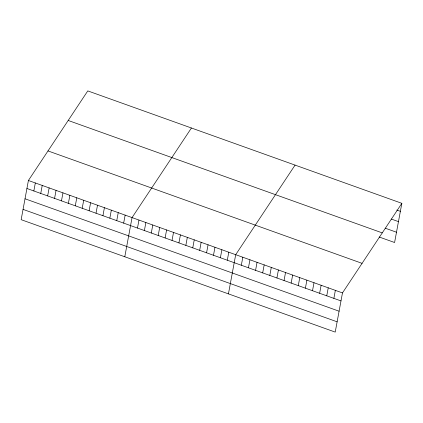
<?xml version="1.0" encoding="UTF-8"?>
<svg xmlns="http://www.w3.org/2000/svg" width="423" height="423" viewBox="0 0 423 423"><rect width="100%" height="100%" fill="white"/><g stroke="black" fill="none" stroke-linecap="round" stroke-linejoin="round"><path stroke-width="0.63" d="M28.41 180.489L21.15 219.674L335.217 332.097L342.477 292.912L401.85 203.326L87.783 90.903L28.41 180.489L342.477 292.912M33.84 190.969L35.321 182.963M40.745 193.443L42.231 185.438M47.656 195.918L49.142 187.907M54.567 198.392L56.053 190.382M61.478 200.862L62.958 192.856M68.383 203.336L69.869 195.331M75.294 205.811L76.78 197.8M82.205 208.285L83.691 200.275M89.116 210.754L90.596 202.749M96.021 213.229L97.507 205.224M102.932 215.704L104.418 207.693M109.843 218.178L111.328 210.168M116.753 220.647L118.234 212.642M123.659 223.122L125.145 215.117M124.79 256.772L132.055 217.591L191.423 128.005M137.48 228.071L138.966 220.06M144.391 230.54L145.872 222.535M151.297 233.015L152.782 225.01M158.207 235.489L159.693 227.484M165.118 237.964L166.604 229.953M172.029 240.433L173.509 232.428M178.934 242.908L180.42 234.902M185.845 245.382L187.331 237.377M192.756 247.857L194.242 239.846M199.667 250.326L201.147 242.321M206.572 252.801L208.058 244.795M213.483 255.275L214.969 247.27M220.394 257.75L221.879 249.739M227.304 260.219L228.785 252.214M228.436 293.874L235.696 254.688L295.069 165.102M241.332 265.242L242.818 257.237M248.449 267.791L249.935 259.785M255.571 270.339L257.052 262.334M262.688 272.888L264.174 264.883M269.805 275.436L271.291 267.431M276.928 277.985L278.408 269.98M284.045 280.534L285.53 272.523M291.161 283.082L292.647 275.072M298.284 285.631L299.764 277.62M305.401 288.179L306.887 280.169M312.518 290.728L314.003 282.717M319.64 293.271L321.12 285.266M326.757 295.82L328.243 287.814M333.874 298.368L335.36 290.363M401.85 203.326L394.59 242.511L379.161 236.991M396.806 210.062L400.364 211.336M391.338 219.072L398.461 221.62M385.221 228.187L396.494 232.222M68.193 120.465L382.26 232.888M48.005 150.926L362.072 263.349M26.929 188.494L340.996 300.917M25.02 198.784L339.087 311.206M23.059 209.385L337.126 321.808"/></g></svg>
